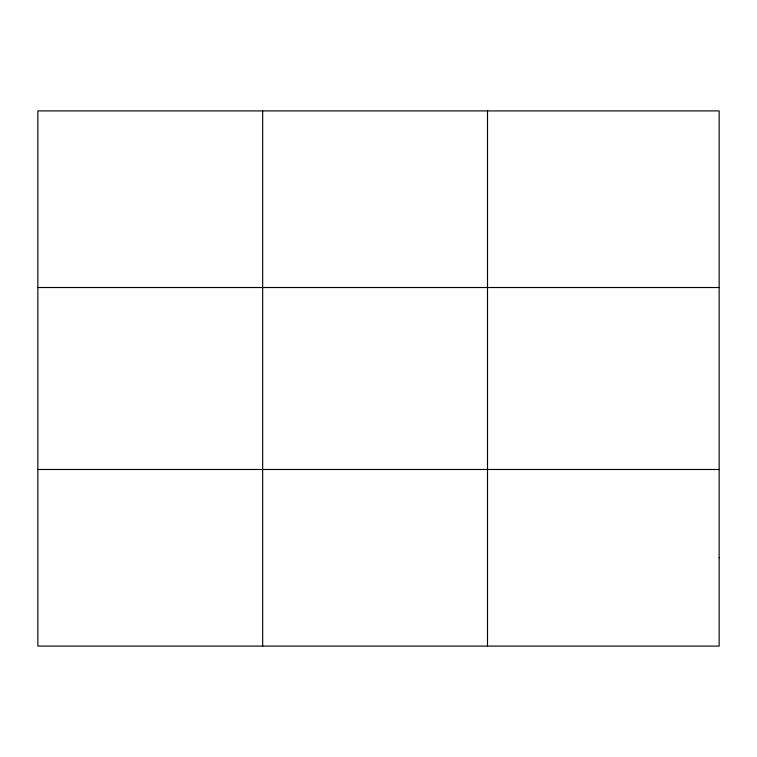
<?xml version="1.0" encoding="UTF-8"?>
<svg xmlns="http://www.w3.org/2000/svg" width="757" height="757" viewBox="0 0 757 757"><rect width="100%" height="100%" fill="white"/><g stroke="black" fill="none" stroke-linecap="round" stroke-linejoin="round"><path stroke-width="1.14" d="M262.679 110.91L262.679 646.09M487.508 110.91L487.508 646.09M37.85 287.518L719.15 287.518M37.85 469.482L719.15 469.482M719.15 557.786L719.15 646.09L37.85 646.09L37.85 110.91L719.15 110.91L719.15 557.786"/></g></svg>
